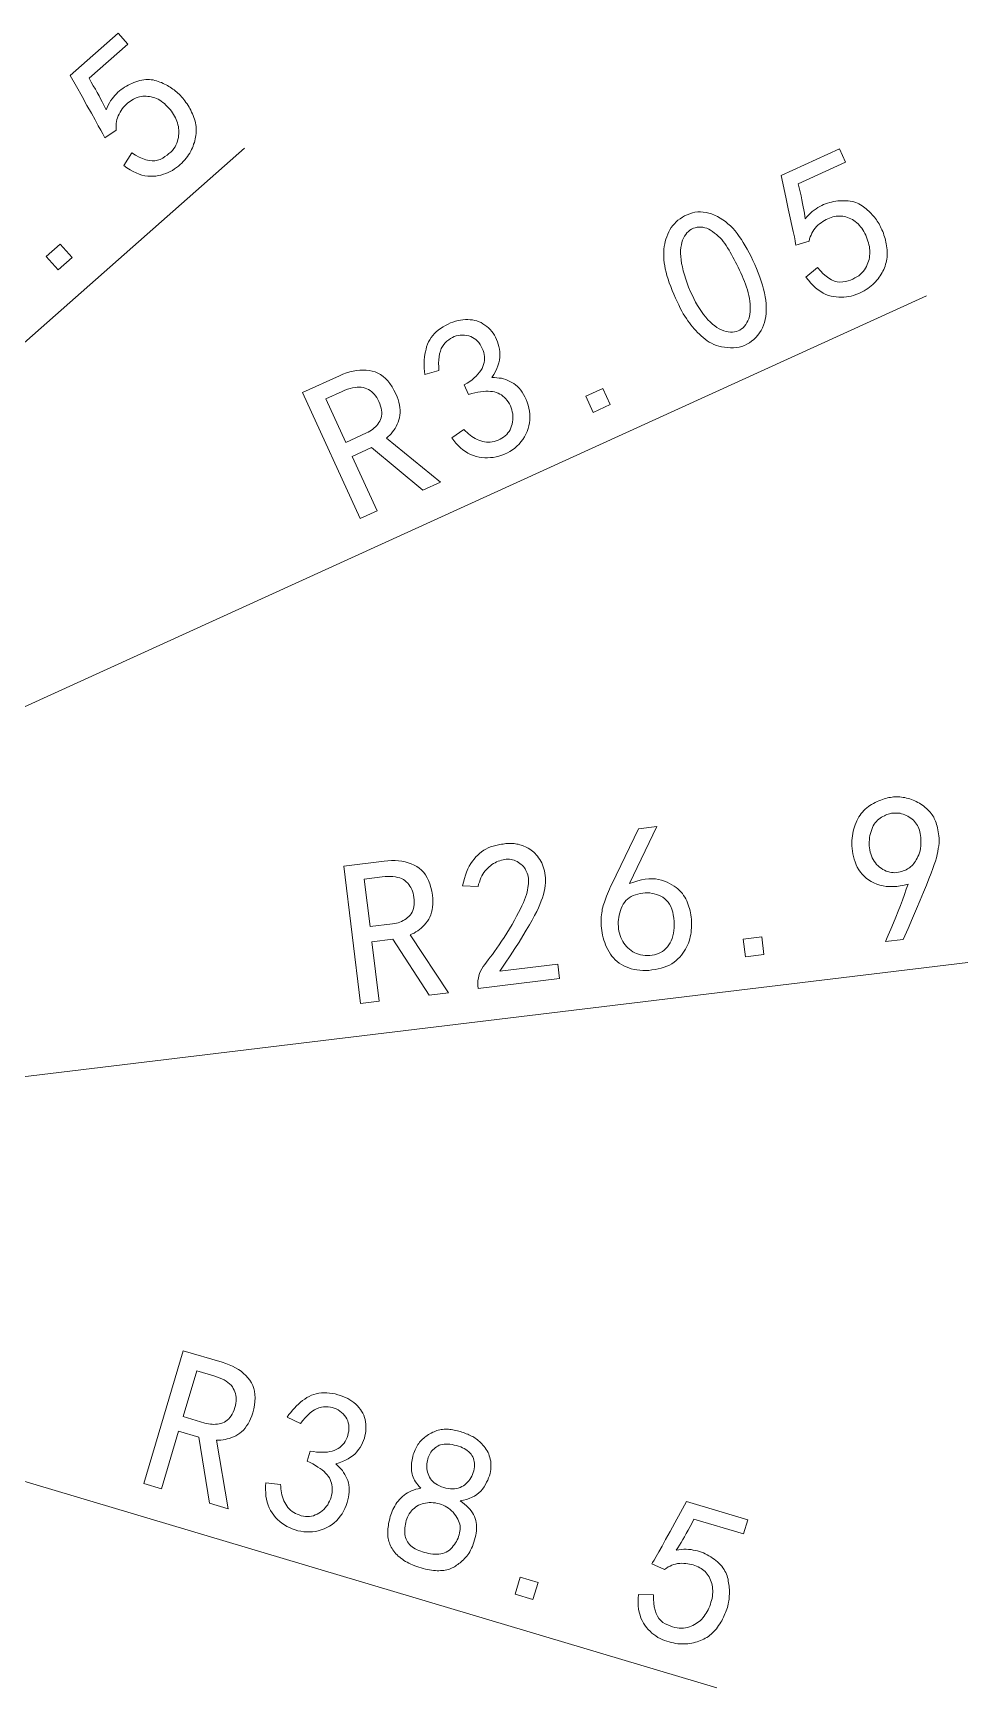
# Model space of a CAD drawing. Extents: x 71 to 1149, y 128 to 824.
# Drawn here: x 778.9 to 845.6, y 662.4 to 780.4 of the extents above; entities that cross this region are included whole.
import ezdxf

# ---------------------------------------------------------------- set-up
doc = ezdxf.new("R2010")
doc.units = 0

msp = doc.modelspace()

# ---------------------------------------------------------------- linework, layer by layer
at = {"color": 7, "lineweight": 13}
for p, q in [((709.49, 697.62), (794, 772.19)), ((737.2, 713.62), (842.66, 761.66)), ((709.49, 697.62), (845.61, 714.12)), ((709.49, 697.62), (827.71, 662.37))]:
    msp.add_line(p, q, dxfattribs=at)
for points in [[(785.98, 771.87), (786.24, 771.7), (786.5, 771.56), (786.74, 771.45), (786.97, 771.37), (787.2, 771.32), (787.41, 771.29), (787.61, 771.3), (787.81, 771.33), (787.99, 771.39), (788.17, 771.48), (788.33, 771.59), (788.48, 771.7), (788.62, 771.81), (788.75, 771.92), (788.86, 772.04), (788.96, 772.17), (789.05, 772.29), (789.12, 772.42), (789.18, 772.55), (789.23, 772.69), (789.26, 772.82), (789.29, 772.96), (789.31, 773.09), (789.33, 773.22), (789.33, 773.36), (789.33, 773.49), (789.31, 773.62), (789.29, 773.74), (789.26, 773.87), (789.23, 774), (789.18, 774.12), (789.13, 774.24), (789.08, 774.37), (789.01, 774.48), (788.94, 774.6), (788.87, 774.72), (788.79, 774.83), (788.7, 774.95), (788.6, 775.06), (788.5, 775.17), (788.4, 775.27), (788.29, 775.37), (788.18, 775.46), (788.07, 775.54), (787.96, 775.61), (787.84, 775.68), (787.72, 775.73), (787.6, 775.78), (787.48, 775.82), (787.36, 775.85), (787.23, 775.88), (787.11, 775.89), (786.99, 775.9), (786.87, 775.9), (786.75, 775.9), (786.63, 775.88), (786.52, 775.86), (786.41, 775.83), (786.29, 775.79), (786.18, 775.74), (786.08, 775.69), (785.97, 775.63), (785.87, 775.56), (785.76, 775.48), (785.67, 775.4), (785.57, 775.31), (785.48, 775.22), (785.38, 775.11), (785.29, 775), (785.21, 774.88), (785.13, 774.76), (785.06, 774.63), (785, 774.5), (784.95, 774.37), (784.91, 774.23), (784.88, 774.09), (784.86, 773.95), (784.85, 773.8), (784.85, 773.65), (784.86, 773.49), (784.04, 772.93), (783.99, 773.03), (783.9, 773.21), (783.76, 773.47), (783.58, 773.8), (783.35, 774.21), (783.09, 774.69), (782.77, 775.25), (782.42, 775.89), (782.02, 776.6), (781.58, 777.38), (785, 780.4), (785.69, 779.62), (782.92, 777.18), (783.07, 776.91), (783.22, 776.65), (783.37, 776.4), (783.5, 776.16), (783.63, 775.93), (783.74, 775.71), (783.85, 775.5), (783.95, 775.3), (784.04, 775.11), (784.13, 774.93), (784.2, 775.1), (784.29, 775.26), (784.37, 775.42), (784.46, 775.57), (784.56, 775.71), (784.66, 775.84), (784.76, 775.96), (784.87, 776.08), (784.98, 776.18), (785.09, 776.28), (785.21, 776.37), (785.33, 776.46), (785.45, 776.54), (785.58, 776.62), (785.71, 776.69), (785.84, 776.76), (785.98, 776.82), (786.12, 776.88), (786.26, 776.93), (786.4, 776.98), (786.55, 777.02), (786.69, 777.05), (786.83, 777.07), (786.97, 777.09), (787.1, 777.09), (787.23, 777.09), (787.36, 777.08), (787.49, 777.06), (787.61, 777.03), (787.74, 777), (787.86, 776.96), (787.97, 776.91), (788.09, 776.87), (788.2, 776.82), (788.31, 776.77), (788.41, 776.71), (788.52, 776.66), (788.62, 776.6), (788.71, 776.54), (788.81, 776.48), (788.9, 776.41), (789, 776.35), (789.09, 776.27), (789.18, 776.2), (789.26, 776.12), (789.35, 776.04), (789.43, 775.95), (789.52, 775.86), (789.6, 775.77), (789.68, 775.67), (789.76, 775.57), (789.83, 775.46), (789.91, 775.36), (789.98, 775.25), (790.05, 775.13), (790.11, 775.02), (790.17, 774.9), (790.23, 774.77), (790.29, 774.65), (790.35, 774.52), (790.4, 774.39), (790.44, 774.26), (790.48, 774.13), (790.51, 774), (790.53, 773.87), (790.55, 773.75), (790.56, 773.62), (790.56, 773.49), (790.56, 773.36), (790.55, 773.24), (790.54, 773.11), (790.52, 772.99), (790.49, 772.86), (790.46, 772.73), (790.43, 772.61), (790.38, 772.48), (790.34, 772.35), (790.29, 772.23), (790.23, 772.1), (790.17, 771.97), (790.1, 771.85), (790.02, 771.72), (789.94, 771.6), (789.85, 771.48), (789.75, 771.36), (789.64, 771.25), (789.53, 771.13), (789.41, 771.02), (789.29, 770.91), (789.15, 770.81), (789.01, 770.71), (788.86, 770.61), (788.71, 770.53), (788.56, 770.45), (788.39, 770.39), (788.22, 770.33), (788.05, 770.28), (787.87, 770.24), (787.69, 770.21), (787.5, 770.19), (787.3, 770.19), (787.1, 770.2), (786.9, 770.23), (786.69, 770.28), (786.49, 770.34), (786.27, 770.43), (786.06, 770.53), (785.84, 770.66), (785.62, 770.8), (785.39, 770.96)], [(834.89, 763.68), (835.09, 763.45), (835.29, 763.24), (835.49, 763.07), (835.69, 762.92), (835.89, 762.81), (836.09, 762.72), (836.28, 762.67), (836.48, 762.64), (836.68, 762.65), (836.87, 762.68), (837.06, 762.73), (837.23, 762.79), (837.4, 762.86), (837.55, 762.94), (837.69, 763.02), (837.82, 763.1), (837.94, 763.2), (838.05, 763.3), (838.15, 763.41), (838.23, 763.52), (838.31, 763.64), (838.37, 763.76), (838.43, 763.89), (838.48, 764.01), (838.53, 764.13), (838.56, 764.26), (838.59, 764.39), (838.6, 764.52), (838.61, 764.65), (838.61, 764.78), (838.61, 764.91), (838.59, 765.04), (838.58, 765.17), (838.55, 765.31), (838.52, 765.44), (838.48, 765.57), (838.43, 765.71), (838.38, 765.84), (838.32, 765.98), (838.26, 766.11), (838.19, 766.24), (838.12, 766.36), (838.04, 766.48), (837.96, 766.59), (837.87, 766.69), (837.78, 766.79), (837.68, 766.88), (837.58, 766.96), (837.47, 767.03), (837.37, 767.1), (837.25, 767.16), (837.14, 767.21), (837.03, 767.25), (836.91, 767.29), (836.8, 767.32), (836.68, 767.34), (836.56, 767.35), (836.45, 767.35), (836.33, 767.35), (836.21, 767.34), (836.09, 767.32), (835.97, 767.29), (835.85, 767.25), (835.73, 767.21), (835.61, 767.16), (835.5, 767.1), (835.38, 767.04), (835.26, 766.96), (835.14, 766.88), (835.03, 766.8), (834.91, 766.7), (834.81, 766.6), (834.71, 766.49), (834.63, 766.38), (834.55, 766.26), (834.48, 766.13), (834.42, 766), (834.36, 765.86), (834.32, 765.72), (834.28, 765.57), (833.34, 765.27), (833.32, 765.38), (833.29, 765.58), (833.23, 765.87), (833.15, 766.24), (833.06, 766.69), (832.94, 767.23), (832.8, 767.86), (832.65, 768.57), (832.47, 769.36), (832.28, 770.25), (836.44, 772.14), (836.87, 771.19), (833.5, 769.66), (833.57, 769.36), (833.64, 769.07), (833.71, 768.79), (833.77, 768.52), (833.82, 768.26), (833.87, 768.02), (833.91, 767.79), (833.95, 767.56), (833.98, 767.35), (834, 767.16), (834.13, 767.3), (834.26, 767.43), (834.38, 767.55), (834.51, 767.67), (834.64, 767.77), (834.78, 767.87), (834.91, 767.96), (835.05, 768.04), (835.18, 768.11), (835.32, 768.17), (835.46, 768.22), (835.6, 768.27), (835.75, 768.31), (835.89, 768.35), (836.03, 768.38), (836.18, 768.41), (836.33, 768.43), (836.48, 768.44), (836.63, 768.45), (836.78, 768.45), (836.93, 768.45), (837.08, 768.44), (837.22, 768.42), (837.35, 768.39), (837.48, 768.36), (837.61, 768.32), (837.73, 768.27), (837.84, 768.22), (837.95, 768.15), (838.06, 768.08), (838.16, 768.01), (838.26, 767.93), (838.36, 767.86), (838.45, 767.78), (838.54, 767.7), (838.62, 767.62), (838.71, 767.53), (838.79, 767.45), (838.86, 767.36), (838.94, 767.28), (839.01, 767.19), (839.08, 767.09), (839.14, 767), (839.2, 766.9), (839.27, 766.8), (839.32, 766.69), (839.38, 766.59), (839.43, 766.47), (839.48, 766.36), (839.53, 766.24), (839.58, 766.13), (839.62, 766), (839.66, 765.88), (839.7, 765.75), (839.73, 765.63), (839.76, 765.5), (839.78, 765.36), (839.8, 765.23), (839.82, 765.09), (839.84, 764.95), (839.85, 764.81), (839.85, 764.68), (839.85, 764.54), (839.84, 764.41), (839.82, 764.28), (839.8, 764.15), (839.78, 764.03), (839.74, 763.91), (839.7, 763.78), (839.66, 763.67), (839.61, 763.55), (839.55, 763.43), (839.49, 763.32), (839.43, 763.21), (839.35, 763.1), (839.28, 762.99), (839.2, 762.88), (839.11, 762.78), (839.02, 762.67), (838.92, 762.57), (838.82, 762.47), (838.71, 762.37), (838.59, 762.28), (838.47, 762.19), (838.35, 762.11), (838.21, 762.03), (838.07, 761.95), (837.92, 761.88), (837.77, 761.81), (837.61, 761.75), (837.45, 761.69), (837.28, 761.65), (837.11, 761.61), (836.94, 761.58), (836.76, 761.57), (836.59, 761.56), (836.41, 761.57), (836.22, 761.58), (836.04, 761.61), (835.85, 761.64), (835.66, 761.69), (835.47, 761.76), (835.29, 761.85), (835.11, 761.96), (834.93, 762.08), (834.75, 762.23), (834.57, 762.39), (834.4, 762.57), (834.23, 762.77), (834.06, 762.99)], [(824.52, 762.04), (824.41, 762.32), (824.31, 762.59), (824.22, 762.85), (824.14, 763.11), (824.08, 763.35), (824.02, 763.58), (823.98, 763.81), (823.94, 764.02), (823.92, 764.23), (823.91, 764.43), (823.91, 764.62), (823.91, 764.81), (823.93, 765), (823.95, 765.18), (823.98, 765.36), (824.02, 765.54), (824.07, 765.71), (824.13, 765.88), (824.2, 766.05), (824.27, 766.22), (824.35, 766.37), (824.45, 766.53), (824.55, 766.67), (824.67, 766.8), (824.79, 766.93), (824.93, 767.05), (825.08, 767.16), (825.24, 767.27), (825.4, 767.36), (825.58, 767.45), (825.77, 767.52), (825.96, 767.58), (826.14, 767.62), (826.34, 767.65), (826.53, 767.65), (826.73, 767.64), (826.93, 767.61), (827.13, 767.56), (827.33, 767.5), (827.53, 767.42), (827.74, 767.32), (827.93, 767.21), (828.13, 767.09), (828.31, 766.96), (828.49, 766.81), (828.67, 766.66), (828.83, 766.49), (829, 766.3), (829.15, 766.11), (829.3, 765.9), (829.45, 765.69), (829.59, 765.46), (829.73, 765.22), (829.87, 764.98), (830.01, 764.72), (830.14, 764.46), (830.27, 764.19), (830.4, 763.9), (830.52, 763.61), (830.64, 763.31), (830.76, 763), (830.86, 762.71), (830.95, 762.42), (831.03, 762.14), (831.09, 761.87), (831.15, 761.6), (831.19, 761.35), (831.21, 761.1), (831.23, 760.86), (831.23, 760.62), (831.22, 760.4), (831.2, 760.18), (831.16, 759.97), (831.11, 759.76), (831.04, 759.57), (830.96, 759.38), (830.86, 759.19), (830.75, 759.02), (830.63, 758.85), (830.49, 758.7), (830.34, 758.55), (830.18, 758.42), (830.02, 758.3), (829.85, 758.21), (829.67, 758.12), (829.48, 758.06), (829.29, 758.01), (829.09, 757.98), (828.88, 757.96), (828.67, 757.96), (828.45, 757.97), (828.24, 758), (828.04, 758.03), (827.85, 758.08), (827.67, 758.13), (827.49, 758.2), (827.32, 758.28), (827.16, 758.36), (827.01, 758.46), (826.86, 758.57), (826.73, 758.68), (826.59, 758.8), (826.46, 758.93), (826.33, 759.05), (826.2, 759.18), (826.08, 759.31), (825.96, 759.45), (825.85, 759.59), (825.74, 759.73), (825.63, 759.88), (825.53, 760.04), (825.42, 760.21), (825.31, 760.39), (825.2, 760.58), (825.09, 760.79), (824.98, 761.02), (824.86, 761.25), (824.75, 761.5), (824.64, 761.77)], [(825.48, 762.86), (825.58, 762.56), (825.69, 762.27), (825.81, 762), (825.93, 761.73), (826.05, 761.47), (826.18, 761.22), (826.32, 760.98), (826.46, 760.76), (826.61, 760.54), (826.76, 760.33), (826.92, 760.14), (827.07, 759.96), (827.23, 759.8), (827.39, 759.65), (827.55, 759.52), (827.71, 759.41), (827.87, 759.31), (828.03, 759.23), (828.2, 759.17), (828.36, 759.12), (828.52, 759.09), (828.67, 759.07), (828.82, 759.07), (828.96, 759.09), (829.1, 759.12), (829.23, 759.16), (829.35, 759.22), (829.47, 759.3), (829.58, 759.39), (829.68, 759.5), (829.77, 759.62), (829.85, 759.75), (829.92, 759.89), (829.98, 760.03), (830.03, 760.18), (830.06, 760.35), (830.08, 760.52), (830.09, 760.69), (830.09, 760.88), (830.07, 761.08), (830.05, 761.28), (830.02, 761.48), (829.98, 761.68), (829.93, 761.88), (829.88, 762.08), (829.82, 762.29), (829.75, 762.49), (829.67, 762.69), (829.59, 762.9), (829.5, 763.1), (829.41, 763.31), (829.31, 763.5), (829.22, 763.7), (829.13, 763.89), (829.03, 764.07), (828.94, 764.26), (828.85, 764.43), (828.75, 764.6), (828.66, 764.77), (828.57, 764.93), (828.47, 765.09), (828.37, 765.25), (828.27, 765.39), (828.16, 765.53), (828.05, 765.67), (827.93, 765.79), (827.8, 765.92), (827.67, 766.03), (827.54, 766.14), (827.4, 766.24), (827.26, 766.34), (827.12, 766.42), (826.98, 766.48), (826.84, 766.52), (826.7, 766.55), (826.57, 766.57), (826.43, 766.57), (826.29, 766.55), (826.16, 766.52), (826.03, 766.48), (825.9, 766.41), (825.78, 766.34), (825.67, 766.25), (825.57, 766.15), (825.48, 766.04), (825.4, 765.92), (825.32, 765.78), (825.26, 765.63), (825.21, 765.47), (825.17, 765.29), (825.14, 765.1), (825.12, 764.9), (825.12, 764.69), (825.13, 764.46), (825.15, 764.23), (825.19, 763.98), (825.24, 763.72), (825.31, 763.44), (825.39, 763.16)], [(781.71, 764.39), (780.71, 763.51), (779.87, 764.47), (780.86, 765.35)], [(808.79, 751.54), (809.66, 752.13), (809.77, 752.02), (809.88, 751.91), (809.99, 751.81), (810.1, 751.72), (810.22, 751.63), (810.34, 751.55), (810.47, 751.48), (810.6, 751.42), (810.73, 751.36), (810.86, 751.31), (811, 751.27), (811.13, 751.24), (811.27, 751.22), (811.41, 751.22), (811.54, 751.22), (811.68, 751.24), (811.82, 751.27), (811.96, 751.31), (812.1, 751.36), (812.24, 751.43), (812.37, 751.5), (812.49, 751.58), (812.61, 751.67), (812.71, 751.77), (812.8, 751.88), (812.88, 751.99), (812.95, 752.11), (813.01, 752.24), (813.06, 752.38), (813.1, 752.52), (813.13, 752.67), (813.15, 752.82), (813.16, 752.96), (813.15, 753.11), (813.14, 753.25), (813.11, 753.39), (813.07, 753.54), (813.03, 753.68), (812.97, 753.82), (812.9, 753.95), (812.82, 754.09), (812.73, 754.21), (812.64, 754.32), (812.55, 754.42), (812.44, 754.51), (812.34, 754.59), (812.22, 754.66), (812.1, 754.72), (811.97, 754.77), (811.84, 754.81), (811.7, 754.83), (811.55, 754.85), (811.39, 754.86), (811.22, 754.86), (811.04, 754.85), (810.85, 754.82), (810.65, 754.79), (810.44, 754.75), (810.22, 754.69), (809.99, 754.63), (809.67, 755.31), (809.88, 755.43), (810.07, 755.56), (810.24, 755.68), (810.4, 755.81), (810.54, 755.94), (810.66, 756.08), (810.77, 756.21), (810.87, 756.34), (810.95, 756.48), (811.01, 756.62), (811.06, 756.76), (811.1, 756.9), (811.12, 757.05), (811.13, 757.19), (811.13, 757.33), (811.11, 757.48), (811.08, 757.62), (811.03, 757.77), (810.97, 757.91), (810.9, 758.06), (810.81, 758.2), (810.72, 758.33), (810.62, 758.44), (810.52, 758.54), (810.4, 758.63), (810.28, 758.7), (810.15, 758.76), (810.01, 758.8), (809.87, 758.84), (809.71, 758.85), (809.56, 758.86), (809.4, 758.85), (809.26, 758.83), (809.11, 758.8), (808.97, 758.75), (808.84, 758.69), (808.71, 758.62), (808.58, 758.53), (808.45, 758.43), (808.33, 758.32), (808.22, 758.2), (808.13, 758.05), (808.04, 757.9), (807.98, 757.72), (807.92, 757.53), (807.89, 757.32), (807.86, 757.1), (807.85, 756.86), (807.86, 756.61), (807.87, 756.33), (806.86, 756.06), (806.84, 756.28), (806.82, 756.49), (806.82, 756.7), (806.82, 756.9), (806.83, 757.1), (806.85, 757.29), (806.88, 757.49), (806.91, 757.67), (806.96, 757.86), (807, 758.03), (807.06, 758.21), (807.14, 758.37), (807.22, 758.53), (807.32, 758.68), (807.43, 758.83), (807.55, 758.97), (807.69, 759.1), (807.83, 759.22), (807.99, 759.34), (808.17, 759.45), (808.35, 759.55), (808.53, 759.65), (808.7, 759.73), (808.88, 759.79), (809.06, 759.85), (809.24, 759.9), (809.41, 759.93), (809.59, 759.96), (809.76, 759.97), (809.93, 759.97), (810.1, 759.96), (810.27, 759.94), (810.43, 759.91), (810.59, 759.87), (810.74, 759.81), (810.88, 759.75), (811.02, 759.67), (811.16, 759.58), (811.29, 759.48), (811.41, 759.37), (811.53, 759.26), (811.64, 759.13), (811.74, 759), (811.83, 758.85), (811.91, 758.71), (811.99, 758.55), (812.05, 758.39), (812.11, 758.22), (812.16, 758.04), (812.2, 757.86), (812.22, 757.67), (812.23, 757.48), (812.22, 757.28), (812.19, 757.08), (812.15, 756.88), (812.09, 756.68), (812.01, 756.47), (811.91, 756.26), (811.79, 756.05), (811.66, 755.83), (811.83, 755.83), (812, 755.82), (812.17, 755.8), (812.33, 755.78), (812.49, 755.74), (812.64, 755.69), (812.79, 755.63), (812.94, 755.56), (813.08, 755.49), (813.22, 755.4), (813.35, 755.31), (813.48, 755.2), (813.6, 755.07), (813.71, 754.94), (813.82, 754.79), (813.91, 754.63), (814.01, 754.46), (814.09, 754.27), (814.17, 754.08), (814.24, 753.87), (814.3, 753.65), (814.34, 753.44), (814.36, 753.22), (814.37, 753.01), (814.37, 752.8), (814.34, 752.6), (814.3, 752.39), (814.24, 752.19), (814.16, 751.99), (814.07, 751.79), (813.97, 751.6), (813.85, 751.42), (813.73, 751.25), (813.59, 751.09), (813.44, 750.94), (813.29, 750.8), (813.12, 750.68), (812.94, 750.56), (812.76, 750.46), (812.56, 750.37), (812.36, 750.29), (812.16, 750.23), (811.95, 750.18), (811.75, 750.14), (811.55, 750.12), (811.35, 750.11), (811.14, 750.11), (810.94, 750.13), (810.74, 750.16), (810.54, 750.21), (810.34, 750.27), (810.14, 750.35), (809.95, 750.44), (809.77, 750.55), (809.59, 750.68), (809.42, 750.82), (809.25, 750.98), (809.09, 751.15), (808.94, 751.34)], [(807.98, 748.38), (806.72, 747.81), (803.06, 750.84), (801.69, 750.21), (803.46, 746.32), (802.25, 745.77), (798.15, 754.76), (800.78, 755.96), (801.03, 756.07), (801.28, 756.16), (801.52, 756.23), (801.76, 756.29), (802, 756.33), (802.23, 756.36), (802.45, 756.37), (802.68, 756.36), (802.9, 756.33), (803.11, 756.29), (803.32, 756.23), (803.52, 756.15), (803.71, 756.04), (803.89, 755.92), (804.06, 755.77), (804.23, 755.59), (804.38, 755.4), (804.53, 755.18), (804.67, 754.94), (804.8, 754.68), (804.89, 754.47), (804.96, 754.27), (805.02, 754.07), (805.06, 753.87), (805.09, 753.69), (805.11, 753.5), (805.11, 753.32), (805.09, 753.15), (805.06, 752.97), (805.01, 752.81), (804.96, 752.65), (804.9, 752.5), (804.83, 752.35), (804.75, 752.21), (804.67, 752.08), (804.57, 751.95), (804.48, 751.83), (804.37, 751.72), (804.26, 751.62), (804.14, 751.52)], [(803.59, 754.13), (803.52, 754.27), (803.44, 754.4), (803.36, 754.52), (803.27, 754.63), (803.18, 754.73), (803.08, 754.82), (802.97, 754.9), (802.86, 754.97), (802.74, 755.03), (802.61, 755.08), (802.48, 755.12), (802.34, 755.14), (802.2, 755.15), (802.05, 755.15), (801.89, 755.13), (801.72, 755.1), (801.54, 755.06), (801.36, 755), (801.17, 754.93), (800.98, 754.84), (799.82, 754.32), (801.23, 751.21), (802.7, 751.88), (802.83, 751.94), (802.94, 752.01), (803.06, 752.08), (803.16, 752.16), (803.26, 752.24), (803.35, 752.33), (803.44, 752.42), (803.51, 752.52), (803.59, 752.62), (803.65, 752.73), (803.71, 752.84), (803.75, 752.96), (803.78, 753.09), (803.8, 753.22), (803.8, 753.36), (803.78, 753.5), (803.76, 753.65), (803.71, 753.8), (803.66, 753.96)], [(820.1, 753.9), (818.89, 753.35), (818.36, 754.51), (819.57, 755.06)], [(839.74, 715.6), (839.93, 716.05), (840.12, 716.49), (840.3, 716.93), (840.48, 717.35), (840.64, 717.76), (840.8, 718.17), (840.94, 718.56), (841.08, 718.95), (841.21, 719.33), (841.34, 719.7), (841.06, 719.63), (840.79, 719.57), (840.53, 719.54), (840.27, 719.52), (840.03, 719.52), (839.79, 719.53), (839.56, 719.57), (839.33, 719.62), (839.12, 719.69), (838.91, 719.78), (838.71, 719.88), (838.53, 720), (838.36, 720.12), (838.2, 720.26), (838.06, 720.4), (837.94, 720.55), (837.82, 720.72), (837.72, 720.9), (837.64, 721.08), (837.56, 721.28), (837.5, 721.48), (837.45, 721.68), (837.41, 721.87), (837.38, 722.06), (837.35, 722.25), (837.34, 722.43), (837.33, 722.62), (837.33, 722.8), (837.35, 722.97), (837.37, 723.15), (837.4, 723.32), (837.43, 723.48), (837.47, 723.64), (837.52, 723.79), (837.57, 723.94), (837.63, 724.09), (837.69, 724.22), (837.76, 724.36), (837.84, 724.49), (837.92, 724.61), (838, 724.73), (838.1, 724.84), (838.19, 724.95), (838.29, 725.05), (838.4, 725.14), (838.51, 725.23), (838.62, 725.31), (838.74, 725.39), (838.87, 725.46), (839, 725.53), (839.13, 725.59), (839.26, 725.64), (839.39, 725.69), (839.51, 725.74), (839.63, 725.78), (839.75, 725.81), (839.87, 725.85), (839.98, 725.87), (840.1, 725.89), (840.21, 725.91), (840.31, 725.92), (840.43, 725.92), (840.54, 725.93), (840.65, 725.92), (840.76, 725.92), (840.88, 725.9), (841, 725.89), (841.11, 725.87), (841.23, 725.84), (841.35, 725.81), (841.47, 725.78), (841.59, 725.74), (841.71, 725.7), (841.82, 725.65), (841.93, 725.59), (842.04, 725.53), (842.15, 725.47), (842.26, 725.4), (842.36, 725.33), (842.47, 725.25), (842.57, 725.17), (842.66, 725.09), (842.75, 725), (842.83, 724.92), (842.91, 724.83), (842.98, 724.74), (843.05, 724.65), (843.11, 724.56), (843.17, 724.47), (843.21, 724.38), (843.26, 724.28), (843.3, 724.18), (843.34, 724.07), (843.38, 723.96), (843.41, 723.84), (843.44, 723.71), (843.47, 723.57), (843.5, 723.44), (843.52, 723.29), (843.54, 723.14), (843.55, 722.98), (843.56, 722.81), (843.55, 722.63), (843.53, 722.44), (843.5, 722.24), (843.46, 722.03), (843.42, 721.81), (843.36, 721.58), (843.29, 721.34), (843.21, 721.09), (843.11, 720.81), (842.98, 720.47), (842.83, 720.07), (842.65, 719.62), (842.44, 719.12), (842.21, 718.56), (841.94, 717.94), (841.66, 717.27), (841.34, 716.54), (841, 715.76)], [(838.64, 721.99), (838.68, 721.85), (838.73, 721.71), (838.79, 721.58), (838.85, 721.45), (838.93, 721.33), (839.01, 721.22), (839.1, 721.11), (839.2, 721.01), (839.31, 720.92), (839.42, 720.83), (839.54, 720.75), (839.67, 720.69), (839.79, 720.63), (839.91, 720.59), (840.03, 720.55), (840.16, 720.53), (840.28, 720.52), (840.4, 720.51), (840.53, 720.52), (840.65, 720.55), (840.77, 720.57), (840.89, 720.61), (841, 720.64), (841.1, 720.68), (841.2, 720.73), (841.3, 720.78), (841.39, 720.83), (841.47, 720.89), (841.54, 720.95), (841.61, 721.01), (841.68, 721.08), (841.75, 721.16), (841.81, 721.25), (841.87, 721.34), (841.93, 721.44), (841.99, 721.55), (842.05, 721.67), (842.11, 721.8), (842.16, 721.93), (842.21, 722.07), (842.23, 722.25), (842.25, 722.42), (842.26, 722.58), (842.26, 722.74), (842.26, 722.89), (842.25, 723.03), (842.23, 723.17), (842.21, 723.3), (842.18, 723.43), (842.15, 723.55), (842.11, 723.67), (842.06, 723.78), (842.01, 723.88), (841.94, 723.98), (841.88, 724.08), (841.8, 724.17), (841.72, 724.26), (841.63, 724.34), (841.53, 724.41), (841.43, 724.48), (841.32, 724.55), (841.21, 724.6), (841.1, 724.65), (840.99, 724.69), (840.88, 724.72), (840.77, 724.75), (840.66, 724.76), (840.54, 724.77), (840.43, 724.77), (840.32, 724.76), (840.24, 724.76), (840.17, 724.75), (840.09, 724.74), (840.01, 724.72), (839.92, 724.69), (839.83, 724.66), (839.74, 724.63), (839.65, 724.58), (839.55, 724.53), (839.45, 724.48), (839.35, 724.41), (839.25, 724.34), (839.16, 724.26), (839.08, 724.17), (839, 724.07), (838.93, 723.97), (838.86, 723.85), (838.8, 723.73), (838.75, 723.59), (838.7, 723.45), (838.66, 723.31), (838.62, 723.16), (838.6, 723.02), (838.58, 722.87), (838.57, 722.72), (838.57, 722.58), (838.57, 722.43), (838.59, 722.28), (838.61, 722.14)], [(819.45, 716.72), (819.45, 716.89), (819.45, 717.05), (819.45, 717.21), (819.46, 717.36), (819.47, 717.51), (819.49, 717.65), (819.51, 717.78), (819.53, 717.92), (819.56, 718.05), (819.6, 718.17), (819.64, 718.29), (819.68, 718.42), (819.73, 718.56), (819.79, 718.7), (819.84, 718.85), (819.91, 719.01), (819.97, 719.17), (820.04, 719.34), (820.12, 719.52), (820.2, 719.7), (822.11, 723.65), (823.43, 723.81), (821.48, 719.74), (821.77, 719.84), (822.06, 719.93), (822.33, 720), (822.59, 720.05), (822.85, 720.08), (823.09, 720.08), (823.32, 720.07), (823.54, 720.04), (823.76, 719.99), (823.96, 719.92), (824.15, 719.84), (824.33, 719.75), (824.49, 719.66), (824.65, 719.56), (824.79, 719.46), (824.92, 719.36), (825.04, 719.25), (825.15, 719.13), (825.25, 719.02), (825.33, 718.89), (825.41, 718.77), (825.48, 718.64), (825.55, 718.51), (825.61, 718.37), (825.66, 718.23), (825.71, 718.09), (825.75, 717.95), (825.79, 717.8), (825.83, 717.65), (825.85, 717.5), (825.87, 717.35), (825.89, 717.19), (825.9, 717.04), (825.9, 716.88), (825.9, 716.73), (825.9, 716.57), (825.88, 716.42), (825.86, 716.26), (825.84, 716.11), (825.81, 715.95), (825.77, 715.8), (825.72, 715.64), (825.67, 715.49), (825.61, 715.34), (825.53, 715.2), (825.46, 715.05), (825.37, 714.91), (825.27, 714.77), (825.17, 714.63), (825.05, 714.49), (824.93, 714.36), (824.79, 714.24), (824.65, 714.13), (824.49, 714.02), (824.32, 713.93), (824.14, 713.85), (823.95, 713.77), (823.74, 713.71), (823.52, 713.65), (823.3, 713.61), (823.07, 713.58), (822.84, 713.55), (822.62, 713.54), (822.41, 713.54), (822.2, 713.56), (821.99, 713.58), (821.8, 713.62), (821.6, 713.66), (821.42, 713.72), (821.24, 713.8), (821.06, 713.88), (820.9, 713.97), (820.74, 714.07), (820.6, 714.18), (820.46, 714.3), (820.33, 714.43), (820.22, 714.57), (820.11, 714.71), (820.01, 714.87), (819.92, 715.03), (819.84, 715.2), (819.77, 715.37), (819.7, 715.54), (819.64, 715.71), (819.59, 715.88), (819.55, 716.05), (819.51, 716.22), (819.49, 716.39), (819.47, 716.56)], [(810.65, 712.48), (810.65, 712.66), (810.66, 712.83), (810.69, 713), (810.73, 713.16), (810.78, 713.33), (810.85, 713.49), (810.93, 713.66), (811.03, 713.82), (811.14, 713.97), (811.27, 714.13), (811.4, 714.29), (811.54, 714.48), (811.69, 714.67), (811.85, 714.89), (812.01, 715.12), (812.17, 715.36), (812.35, 715.63), (812.52, 715.9), (812.71, 716.2), (812.9, 716.51), (813.09, 716.83), (813.26, 717.12), (813.42, 717.41), (813.56, 717.67), (813.69, 717.93), (813.8, 718.16), (813.9, 718.38), (813.99, 718.59), (814.06, 718.78), (814.12, 718.96), (814.16, 719.13), (814.2, 719.29), (814.23, 719.44), (814.25, 719.59), (814.26, 719.73), (814.27, 719.87), (814.27, 720.01), (814.26, 720.13), (814.24, 720.25), (814.21, 720.37), (814.17, 720.48), (814.13, 720.58), (814.08, 720.68), (814.03, 720.78), (813.97, 720.87), (813.9, 720.96), (813.82, 721.04), (813.74, 721.11), (813.65, 721.18), (813.55, 721.25), (813.45, 721.31), (813.34, 721.36), (813.24, 721.4), (813.13, 721.43), (813.02, 721.45), (812.91, 721.47), (812.8, 721.47), (812.68, 721.47), (812.57, 721.46), (812.45, 721.44), (812.33, 721.41), (812.21, 721.37), (812.1, 721.33), (811.99, 721.28), (811.88, 721.22), (811.77, 721.16), (811.66, 721.09), (811.56, 721.01), (811.46, 720.93), (811.36, 720.84), (811.26, 720.74), (811.17, 720.64), (811.09, 720.52), (811.01, 720.4), (810.94, 720.28), (810.87, 720.14), (810.81, 720), (810.76, 719.85), (810.71, 719.7), (810.67, 719.53), (809.56, 719.57), (809.62, 719.84), (809.69, 720.09), (809.77, 720.34), (809.85, 720.56), (809.95, 720.78), (810.04, 720.98), (810.15, 721.16), (810.26, 721.33), (810.38, 721.49), (810.5, 721.64), (810.64, 721.77), (810.77, 721.89), (810.92, 722), (811.07, 722.11), (811.23, 722.2), (811.39, 722.28), (811.56, 722.35), (811.74, 722.41), (811.93, 722.46), (812.12, 722.5), (812.23, 722.53), (812.34, 722.55), (812.45, 722.56), (812.55, 722.58), (812.66, 722.59), (812.76, 722.6), (812.86, 722.6), (812.96, 722.6), (813.06, 722.6), (813.15, 722.6), (813.25, 722.59), (813.34, 722.58), (813.44, 722.56), (813.54, 722.54), (813.64, 722.51), (813.74, 722.48), (813.84, 722.45), (813.94, 722.41), (814.04, 722.36), (814.15, 722.31), (814.25, 722.26), (814.35, 722.2), (814.45, 722.13), (814.55, 722.05), (814.64, 721.97), (814.73, 721.88), (814.82, 721.79), (814.9, 721.69), (814.99, 721.58), (815.07, 721.46), (815.14, 721.34), (815.21, 721.21), (815.27, 721.08), (815.32, 720.94), (815.37, 720.79), (815.4, 720.64), (815.43, 720.48), (815.46, 720.32), (815.47, 720.15), (815.48, 719.97), (815.48, 719.79), (815.46, 719.59), (815.43, 719.39), (815.39, 719.18), (815.33, 718.96), (815.26, 718.73), (815.18, 718.5), (815.08, 718.25), (814.97, 718), (814.85, 717.74), (814.7, 717.46), (814.53, 717.14), (814.34, 716.8), (814.11, 716.42), (813.86, 716.01), (813.59, 715.57), (813.29, 715.1), (812.96, 714.59), (812.6, 714.06), (812.22, 713.49), (816.35, 713.99), (816.48, 712.96), (810.68, 712.25)], [(808.55, 711.94), (807.17, 711.77), (804.59, 715.77), (803.1, 715.59), (803.61, 711.34), (802.29, 711.18), (801.1, 720.99), (803.97, 721.34), (804.24, 721.37), (804.5, 721.38), (804.76, 721.38), (805, 721.36), (805.24, 721.33), (805.47, 721.28), (805.69, 721.22), (805.9, 721.14), (806.1, 721.06), (806.29, 720.95), (806.47, 720.83), (806.64, 720.69), (806.79, 720.53), (806.92, 720.36), (807.04, 720.16), (807.14, 719.95), (807.23, 719.71), (807.31, 719.46), (807.37, 719.19), (807.41, 718.9), (807.43, 718.68), (807.44, 718.46), (807.44, 718.26), (807.42, 718.06), (807.39, 717.87), (807.35, 717.69), (807.29, 717.52), (807.23, 717.35), (807.15, 717.2), (807.05, 717.06), (806.95, 716.92), (806.84, 716.79), (806.73, 716.67), (806.62, 716.56), (806.5, 716.46), (806.37, 716.37), (806.24, 716.29), (806.11, 716.21), (805.97, 716.15), (805.83, 716.09)], [(806.09, 718.74), (806.07, 718.9), (806.03, 719.05), (805.99, 719.19), (805.94, 719.32), (805.88, 719.45), (805.81, 719.56), (805.74, 719.67), (805.65, 719.77), (805.55, 719.86), (805.45, 719.95), (805.34, 720.02), (805.21, 720.09), (805.08, 720.14), (804.93, 720.18), (804.77, 720.21), (804.6, 720.24), (804.42, 720.25), (804.23, 720.25), (804.03, 720.24), (803.82, 720.21), (802.55, 720.06), (802.96, 716.68), (804.57, 716.87), (804.71, 716.89), (804.84, 716.92), (804.96, 716.95), (805.09, 716.99), (805.21, 717.04), (805.32, 717.1), (805.43, 717.16), (805.53, 717.23), (805.63, 717.31), (805.73, 717.39), (805.82, 717.48), (805.9, 717.58), (805.96, 717.69), (806.01, 717.82), (806.06, 717.95), (806.09, 718.09), (806.11, 718.24), (806.11, 718.4), (806.11, 718.57)], [(821.46, 715.05), (821.58, 714.96), (821.71, 714.87), (821.84, 714.8), (821.97, 714.75), (822.12, 714.7), (822.26, 714.66), (822.42, 714.63), (822.58, 714.61), (822.74, 714.61), (822.91, 714.61), (823.08, 714.63), (823.25, 714.66), (823.4, 714.7), (823.55, 714.75), (823.69, 714.82), (823.82, 714.9), (823.95, 715), (824.06, 715.1), (824.17, 715.23), (824.28, 715.36), (824.37, 715.5), (824.45, 715.66), (824.52, 715.82), (824.57, 716), (824.61, 716.19), (824.64, 716.38), (824.66, 716.59), (824.66, 716.8), (824.65, 717.03), (824.63, 717.26), (824.59, 717.5), (824.55, 717.71), (824.49, 717.91), (824.41, 718.1), (824.33, 718.26), (824.23, 718.41), (824.12, 718.54), (823.99, 718.66), (823.86, 718.76), (823.71, 718.84), (823.55, 718.91), (823.4, 718.97), (823.24, 719.01), (823.08, 719.04), (822.91, 719.07), (822.75, 719.07), (822.58, 719.07), (822.41, 719.06), (822.24, 719.03), (822.06, 718.99), (821.89, 718.94), (821.73, 718.88), (821.59, 718.81), (821.45, 718.72), (821.33, 718.63), (821.21, 718.52), (821.11, 718.4), (821.02, 718.27), (820.94, 718.13), (820.87, 717.97), (820.82, 717.81), (820.77, 717.65), (820.73, 717.49), (820.7, 717.33), (820.68, 717.17), (820.67, 717.01), (820.67, 716.85), (820.68, 716.68), (820.69, 716.52), (820.72, 716.35), (820.76, 716.19), (820.8, 716.04), (820.85, 715.89), (820.92, 715.75), (820.99, 715.61), (821.06, 715.49), (821.15, 715.37), (821.25, 715.25), (821.35, 715.15)], [(831.06, 714.67), (829.74, 714.51), (829.59, 715.77), (830.9, 715.93)], [(792.85, 675.15), (791.52, 675.55), (790.75, 680.24), (789.31, 680.67), (788.09, 676.57), (786.82, 676.95), (789.64, 686.42), (792.41, 685.6), (792.67, 685.51), (792.91, 685.42), (793.15, 685.32), (793.36, 685.2), (793.57, 685.08), (793.76, 684.95), (793.93, 684.8), (794.1, 684.65), (794.25, 684.49), (794.38, 684.32), (794.5, 684.13), (794.59, 683.94), (794.67, 683.73), (794.72, 683.52), (794.75, 683.29), (794.76, 683.05), (794.75, 682.8), (794.72, 682.54), (794.67, 682.27), (794.59, 681.99), (794.52, 681.78), (794.44, 681.57), (794.36, 681.39), (794.26, 681.21), (794.16, 681.05), (794.05, 680.9), (793.93, 680.76), (793.8, 680.64), (793.67, 680.53), (793.53, 680.44), (793.38, 680.35), (793.23, 680.28), (793.08, 680.22), (792.93, 680.16), (792.78, 680.12), (792.63, 680.08), (792.48, 680.06), (792.33, 680.04), (792.17, 680.04), (792.02, 680.04)], [(793.32, 682.37), (793.36, 682.52), (793.39, 682.67), (793.41, 682.82), (793.41, 682.96), (793.41, 683.1), (793.39, 683.23), (793.36, 683.36), (793.32, 683.49), (793.27, 683.61), (793.21, 683.73), (793.14, 683.84), (793.05, 683.95), (792.94, 684.06), (792.83, 684.15), (792.69, 684.25), (792.55, 684.33), (792.39, 684.41), (792.21, 684.49), (792.02, 684.56), (791.82, 684.63), (790.6, 684.99), (789.63, 681.72), (791.18, 681.26), (791.31, 681.22), (791.44, 681.2), (791.57, 681.18), (791.7, 681.17), (791.83, 681.16), (791.95, 681.17), (792.08, 681.18), (792.2, 681.2), (792.33, 681.23), (792.45, 681.27), (792.57, 681.32), (792.68, 681.38), (792.78, 681.46), (792.88, 681.55), (792.97, 681.65), (793.05, 681.77), (793.13, 681.9), (793.2, 682.04), (793.26, 682.2)], [(795.54, 677), (796.58, 676.87), (796.59, 676.72), (796.6, 676.57), (796.62, 676.42), (796.64, 676.27), (796.68, 676.13), (796.72, 675.99), (796.76, 675.85), (796.82, 675.72), (796.88, 675.59), (796.95, 675.47), (797.02, 675.35), (797.11, 675.24), (797.2, 675.13), (797.3, 675.04), (797.4, 674.95), (797.52, 674.88), (797.64, 674.81), (797.77, 674.75), (797.91, 674.7), (798.06, 674.65), (798.21, 674.62), (798.36, 674.6), (798.5, 674.59), (798.64, 674.6), (798.78, 674.62), (798.92, 674.65), (799.05, 674.7), (799.18, 674.75), (799.31, 674.82), (799.43, 674.91), (799.55, 675), (799.66, 675.1), (799.76, 675.2), (799.86, 675.32), (799.94, 675.43), (800.01, 675.56), (800.08, 675.69), (800.13, 675.83), (800.18, 675.97), (800.22, 676.12), (800.25, 676.27), (800.26, 676.42), (800.27, 676.56), (800.26, 676.7), (800.24, 676.84), (800.21, 676.97), (800.17, 677.1), (800.12, 677.22), (800.06, 677.34), (799.98, 677.46), (799.9, 677.57), (799.79, 677.68), (799.68, 677.8), (799.55, 677.91), (799.4, 678.01), (799.24, 678.12), (799.07, 678.23), (798.88, 678.34), (798.68, 678.44), (798.47, 678.54), (798.68, 679.26), (798.92, 679.22), (799.14, 679.19), (799.35, 679.17), (799.56, 679.17), (799.75, 679.17), (799.93, 679.19), (800.1, 679.22), (800.26, 679.25), (800.41, 679.31), (800.55, 679.37), (800.68, 679.44), (800.8, 679.52), (800.91, 679.62), (801.02, 679.72), (801.11, 679.83), (801.19, 679.95), (801.26, 680.08), (801.32, 680.22), (801.37, 680.37), (801.41, 680.53), (801.44, 680.69), (801.46, 680.85), (801.46, 681), (801.44, 681.14), (801.41, 681.28), (801.37, 681.42), (801.31, 681.55), (801.23, 681.67), (801.14, 681.79), (801.04, 681.91), (800.93, 682.01), (800.81, 682.11), (800.68, 682.19), (800.55, 682.26), (800.41, 682.31), (800.27, 682.36), (800.13, 682.39), (799.97, 682.41), (799.82, 682.42), (799.65, 682.41), (799.49, 682.39), (799.32, 682.35), (799.15, 682.28), (798.99, 682.19), (798.82, 682.09), (798.66, 681.96), (798.49, 681.8), (798.33, 681.63), (798.16, 681.43), (798, 681.22), (797.05, 681.68), (797.18, 681.86), (797.31, 682.02), (797.44, 682.18), (797.58, 682.33), (797.72, 682.48), (797.86, 682.61), (798.01, 682.74), (798.15, 682.86), (798.31, 682.97), (798.46, 683.07), (798.62, 683.16), (798.78, 683.24), (798.95, 683.3), (799.12, 683.35), (799.3, 683.39), (799.49, 683.41), (799.67, 683.42), (799.87, 683.42), (800.07, 683.4), (800.27, 683.37), (800.47, 683.33), (800.67, 683.28), (800.85, 683.23), (801.03, 683.16), (801.2, 683.09), (801.37, 683.01), (801.52, 682.92), (801.67, 682.82), (801.81, 682.72), (801.94, 682.6), (802.06, 682.48), (802.17, 682.36), (802.27, 682.23), (802.36, 682.1), (802.44, 681.96), (802.51, 681.81), (802.56, 681.66), (802.61, 681.51), (802.64, 681.35), (802.66, 681.18), (802.67, 681.01), (802.67, 680.85), (802.66, 680.68), (802.64, 680.51), (802.6, 680.35), (802.56, 680.18), (802.5, 680.02), (802.43, 679.85), (802.35, 679.69), (802.26, 679.52), (802.15, 679.36), (802.03, 679.21), (801.9, 679.07), (801.75, 678.94), (801.58, 678.82), (801.4, 678.71), (801.2, 678.6), (800.99, 678.51), (800.76, 678.43), (800.52, 678.35), (800.65, 678.24), (800.77, 678.12), (800.89, 677.99), (800.99, 677.87), (801.08, 677.73), (801.17, 677.59), (801.24, 677.45), (801.31, 677.31), (801.37, 677.16), (801.42, 677), (801.45, 676.84), (801.48, 676.67), (801.48, 676.5), (801.48, 676.33), (801.46, 676.15), (801.43, 675.96), (801.39, 675.77), (801.33, 675.58), (801.26, 675.38), (801.17, 675.17), (801.07, 674.97), (800.97, 674.78), (800.84, 674.61), (800.71, 674.44), (800.57, 674.29), (800.41, 674.15), (800.25, 674.02), (800.07, 673.91), (799.88, 673.81), (799.68, 673.72), (799.48, 673.64), (799.27, 673.58), (799.06, 673.53), (798.86, 673.5), (798.65, 673.49), (798.44, 673.49), (798.23, 673.5), (798.03, 673.54), (797.82, 673.58), (797.61, 673.64), (797.4, 673.72), (797.21, 673.8), (797.02, 673.89), (796.85, 674), (796.68, 674.11), (796.52, 674.24), (796.37, 674.38), (796.23, 674.53), (796.1, 674.68), (795.98, 674.85), (795.87, 675.03), (795.77, 675.22), (795.69, 675.41), (795.63, 675.61), (795.58, 675.82), (795.54, 676.04), (795.52, 676.27), (795.51, 676.51), (795.51, 676.75)], [(804.44, 674.71), (804.49, 674.84), (804.53, 674.97), (804.59, 675.1), (804.65, 675.22), (804.72, 675.34), (804.8, 675.46), (804.88, 675.58), (804.97, 675.69), (805.06, 675.8), (805.16, 675.91), (805.27, 676.02), (805.39, 676.11), (805.51, 676.2), (805.64, 676.28), (805.78, 676.36), (805.92, 676.42), (806.07, 676.48), (806.23, 676.53), (806.4, 676.57), (806.58, 676.61), (806.47, 676.72), (806.38, 676.84), (806.29, 676.95), (806.21, 677.07), (806.14, 677.18), (806.09, 677.29), (806.04, 677.4), (806, 677.51), (805.97, 677.62), (805.95, 677.73), (805.93, 677.84), (805.92, 677.95), (805.92, 678.06), (805.92, 678.17), (805.92, 678.29), (805.93, 678.4), (805.95, 678.52), (805.97, 678.64), (805.99, 678.76), (806.02, 678.88), (806.05, 679.01), (806.09, 679.12), (806.13, 679.23), (806.17, 679.34), (806.22, 679.44), (806.27, 679.54), (806.32, 679.64), (806.38, 679.72), (806.44, 679.81), (806.5, 679.89), (806.57, 679.96), (806.64, 680.04), (806.71, 680.11), (806.79, 680.18), (806.87, 680.24), (806.95, 680.31), (807.04, 680.37), (807.13, 680.43), (807.23, 680.49), (807.33, 680.54), (807.43, 680.6), (807.53, 680.64), (807.63, 680.68), (807.73, 680.72), (807.83, 680.75), (807.94, 680.77), (808.04, 680.79), (808.14, 680.8), (808.24, 680.81), (808.34, 680.81), (808.45, 680.81), (808.55, 680.81), (808.66, 680.8), (808.76, 680.79), (808.87, 680.77), (808.97, 680.75), (809.08, 680.73), (809.19, 680.71), (809.3, 680.68), (809.41, 680.65), (809.52, 680.61), (809.63, 680.58), (809.73, 680.54), (809.83, 680.5), (809.93, 680.46), (810.02, 680.42), (810.11, 680.38), (810.2, 680.33), (810.29, 680.29), (810.37, 680.24), (810.46, 680.19), (810.54, 680.13), (810.62, 680.07), (810.7, 680), (810.78, 679.93), (810.86, 679.85), (810.94, 679.77), (811.02, 679.68), (811.1, 679.59), (811.18, 679.49), (811.25, 679.38), (811.32, 679.28), (811.38, 679.16), (811.43, 679.05), (811.47, 678.92), (811.51, 678.8), (811.54, 678.67), (811.57, 678.53), (811.58, 678.39), (811.59, 678.25), (811.59, 678.1), (811.58, 677.95), (811.56, 677.8), (811.52, 677.65), (811.48, 677.5), (811.42, 677.34), (811.36, 677.19), (811.28, 677.03), (811.2, 676.87), (811.1, 676.71), (810.99, 676.55), (810.87, 676.41), (810.73, 676.27), (810.58, 676.16), (810.41, 676.05), (810.24, 675.96), (810.04, 675.88), (809.84, 675.81), (809.62, 675.75), (809.38, 675.71), (809.55, 675.6), (809.7, 675.48), (809.84, 675.36), (809.97, 675.24), (810.08, 675.12), (810.18, 674.99), (810.27, 674.86), (810.35, 674.73), (810.41, 674.59), (810.46, 674.45), (810.5, 674.31), (810.53, 674.17), (810.55, 674.02), (810.56, 673.87), (810.56, 673.72), (810.55, 673.57), (810.53, 673.41), (810.51, 673.25), (810.47, 673.09), (810.42, 672.93), (810.37, 672.76), (810.32, 672.61), (810.26, 672.46), (810.2, 672.33), (810.14, 672.2), (810.07, 672.08), (810, 671.96), (809.93, 671.86), (809.86, 671.76), (809.78, 671.67), (809.7, 671.59), (809.62, 671.51), (809.54, 671.43), (809.46, 671.36), (809.38, 671.29), (809.3, 671.23), (809.22, 671.17), (809.14, 671.11), (809.06, 671.06), (808.98, 671), (808.89, 670.96), (808.81, 670.92), (808.72, 670.88), (808.63, 670.84), (808.53, 670.81), (808.43, 670.79), (808.32, 670.77), (808.22, 670.75), (808.1, 670.74), (807.99, 670.73), (807.87, 670.72), (807.75, 670.72), (807.62, 670.73), (807.49, 670.74), (807.35, 670.76), (807.21, 670.78), (807.06, 670.81), (806.91, 670.84), (806.76, 670.88), (806.6, 670.93), (806.44, 670.98), (806.29, 671.03), (806.15, 671.08), (806, 671.14), (805.87, 671.2), (805.74, 671.26), (805.61, 671.33), (805.5, 671.39), (805.38, 671.46), (805.28, 671.54), (805.17, 671.61), (805.08, 671.69), (804.98, 671.77), (804.9, 671.85), (804.81, 671.94), (804.74, 672.03), (804.67, 672.12), (804.6, 672.21), (804.54, 672.31), (804.48, 672.41), (804.43, 672.51), (804.38, 672.61), (804.34, 672.71), (804.31, 672.82), (804.28, 672.93), (804.26, 673.03), (804.24, 673.14), (804.23, 673.25), (804.22, 673.36), (804.23, 673.48), (804.23, 673.59), (804.24, 673.71), (804.25, 673.83), (804.27, 673.95), (804.29, 674.07), (804.31, 674.19), (804.34, 674.32), (804.37, 674.45), (804.4, 674.58)], [(807.08, 678.69), (807.05, 678.58), (807.03, 678.47), (807.01, 678.35), (807.01, 678.24), (807.01, 678.12), (807.02, 678), (807.04, 677.88), (807.07, 677.76), (807.11, 677.64), (807.15, 677.52), (807.2, 677.4), (807.27, 677.29), (807.35, 677.19), (807.44, 677.09), (807.54, 677), (807.65, 676.92), (807.78, 676.84), (807.91, 676.77), (808.06, 676.71), (808.22, 676.66), (808.38, 676.62), (808.54, 676.59), (808.7, 676.57), (808.84, 676.56), (808.98, 676.57), (809.12, 676.59), (809.25, 676.62), (809.38, 676.66), (809.5, 676.72), (809.62, 676.79), (809.72, 676.86), (809.83, 676.95), (809.92, 677.04), (810.01, 677.14), (810.08, 677.24), (810.15, 677.35), (810.22, 677.47), (810.27, 677.59), (810.32, 677.72), (810.36, 677.86), (810.39, 678), (810.41, 678.13), (810.42, 678.26), (810.41, 678.39), (810.4, 678.51), (810.37, 678.62), (810.34, 678.73), (810.29, 678.84), (810.23, 678.94), (810.17, 679.03), (810.09, 679.13), (810, 679.21), (809.9, 679.29), (809.8, 679.37), (809.68, 679.44), (809.56, 679.5), (809.43, 679.56), (809.28, 679.61), (809.13, 679.65), (808.97, 679.69), (808.81, 679.72), (808.66, 679.75), (808.52, 679.76), (808.38, 679.76), (808.25, 679.75), (808.12, 679.73), (808, 679.7), (807.9, 679.67), (807.79, 679.62), (807.7, 679.56), (807.61, 679.49), (807.53, 679.42), (807.45, 679.35), (807.38, 679.27), (807.31, 679.18), (807.26, 679.09), (807.2, 679), (807.15, 678.9), (807.11, 678.8)], [(805.59, 674.43), (805.55, 674.3), (805.52, 674.17), (805.49, 674.04), (805.47, 673.91), (805.45, 673.79), (805.44, 673.67), (805.44, 673.55), (805.44, 673.43), (805.45, 673.31), (805.47, 673.2), (805.49, 673.09), (805.53, 672.98), (805.58, 672.87), (805.63, 672.78), (805.7, 672.68), (805.78, 672.59), (805.87, 672.51), (805.96, 672.43), (806.07, 672.36), (806.19, 672.29), (806.32, 672.22), (806.45, 672.16), (806.58, 672.11), (806.71, 672.06), (806.85, 672.02), (806.99, 671.99), (807.14, 671.96), (807.28, 671.93), (807.43, 671.91), (807.59, 671.9), (807.74, 671.9), (807.88, 671.91), (808.02, 671.92), (808.15, 671.96), (808.28, 672), (808.4, 672.05), (808.51, 672.12), (808.62, 672.19), (808.72, 672.28), (808.81, 672.38), (808.9, 672.49), (808.98, 672.6), (809.06, 672.71), (809.12, 672.82), (809.18, 672.93), (809.24, 673.05), (809.28, 673.17), (809.32, 673.29), (809.35, 673.42), (809.37, 673.54), (809.39, 673.67), (809.39, 673.79), (809.38, 673.92), (809.36, 674.04), (809.32, 674.17), (809.28, 674.29), (809.22, 674.41), (809.16, 674.53), (809.08, 674.65), (808.98, 674.77), (808.89, 674.89), (808.78, 674.99), (808.67, 675.09), (808.56, 675.18), (808.44, 675.26), (808.31, 675.33), (808.18, 675.39), (808.05, 675.45), (807.91, 675.49), (807.76, 675.53), (807.62, 675.56), (807.47, 675.57), (807.33, 675.58), (807.19, 675.58), (807.06, 675.57), (806.93, 675.55), (806.8, 675.53), (806.67, 675.49), (806.55, 675.44), (806.42, 675.39), (806.31, 675.32), (806.2, 675.25), (806.1, 675.17), (806, 675.09), (805.91, 674.99), (805.84, 674.9), (805.76, 674.79), (805.7, 674.68), (805.64, 674.55)], [(823.19, 669), (823.18, 668.69), (823.2, 668.4), (823.24, 668.14), (823.29, 667.9), (823.37, 667.68), (823.46, 667.48), (823.57, 667.31), (823.7, 667.17), (823.85, 667.04), (824.02, 666.94), (824.2, 666.86), (824.37, 666.79), (824.54, 666.73), (824.7, 666.68), (824.86, 666.65), (825.02, 666.63), (825.17, 666.62), (825.32, 666.63), (825.46, 666.65), (825.6, 666.68), (825.74, 666.72), (825.87, 666.77), (825.99, 666.82), (826.11, 666.88), (826.22, 666.95), (826.33, 667.02), (826.44, 667.1), (826.53, 667.18), (826.63, 667.28), (826.71, 667.37), (826.8, 667.48), (826.87, 667.59), (826.95, 667.7), (827.01, 667.82), (827.08, 667.94), (827.14, 668.06), (827.19, 668.19), (827.24, 668.33), (827.28, 668.47), (827.32, 668.61), (827.36, 668.75), (827.38, 668.9), (827.4, 669.04), (827.41, 669.17), (827.41, 669.31), (827.4, 669.44), (827.39, 669.57), (827.37, 669.7), (827.34, 669.82), (827.3, 669.94), (827.25, 670.06), (827.2, 670.18), (827.15, 670.28), (827.08, 670.38), (827.01, 670.48), (826.94, 670.57), (826.86, 670.66), (826.77, 670.74), (826.68, 670.81), (826.58, 670.88), (826.48, 670.94), (826.37, 671), (826.26, 671.05), (826.14, 671.1), (826.02, 671.14), (825.89, 671.17), (825.76, 671.2), (825.62, 671.22), (825.48, 671.24), (825.34, 671.25), (825.19, 671.26), (825.05, 671.25), (824.9, 671.23), (824.76, 671.2), (824.62, 671.16), (824.49, 671.11), (824.36, 671.06), (824.23, 670.99), (824.1, 670.91), (823.97, 670.82), (823.06, 671.21), (823.12, 671.31), (823.23, 671.48), (823.37, 671.73), (823.56, 672.06), (823.79, 672.47), (824.05, 672.95), (824.36, 673.51), (824.71, 674.15), (825.1, 674.87), (825.54, 675.66), (829.91, 674.35), (829.61, 673.36), (826.07, 674.41), (825.93, 674.14), (825.79, 673.87), (825.65, 673.62), (825.52, 673.38), (825.39, 673.15), (825.27, 672.94), (825.15, 672.73), (825.03, 672.54), (824.91, 672.36), (824.8, 672.2), (824.99, 672.22), (825.17, 672.24), (825.35, 672.25), (825.52, 672.25), (825.69, 672.24), (825.86, 672.23), (826.01, 672.2), (826.17, 672.17), (826.32, 672.14), (826.46, 672.09), (826.6, 672.04), (826.74, 671.99), (826.88, 671.92), (827.01, 671.86), (827.14, 671.79), (827.27, 671.71), (827.39, 671.63), (827.51, 671.54), (827.63, 671.45), (827.75, 671.35), (827.86, 671.25), (827.96, 671.14), (828.05, 671.04), (828.14, 670.93), (828.22, 670.82), (828.28, 670.7), (828.34, 670.59), (828.39, 670.47), (828.44, 670.35), (828.47, 670.23), (828.5, 670.11), (828.52, 669.98), (828.54, 669.86), (828.56, 669.74), (828.58, 669.62), (828.59, 669.51), (828.6, 669.39), (828.6, 669.27), (828.6, 669.16), (828.6, 669.04), (828.59, 668.93), (828.58, 668.82), (828.57, 668.7), (828.55, 668.58), (828.53, 668.47), (828.51, 668.35), (828.48, 668.23), (828.45, 668.11), (828.41, 667.99), (828.37, 667.87), (828.33, 667.75), (828.28, 667.64), (828.23, 667.52), (828.17, 667.4), (828.11, 667.28), (828.05, 667.16), (827.98, 667.05), (827.91, 666.93), (827.83, 666.82), (827.75, 666.7), (827.67, 666.59), (827.58, 666.49), (827.49, 666.39), (827.4, 666.29), (827.3, 666.2), (827.2, 666.12), (827.1, 666.04), (826.99, 665.97), (826.88, 665.91), (826.77, 665.85), (826.66, 665.79), (826.54, 665.74), (826.42, 665.7), (826.29, 665.66), (826.17, 665.62), (826.04, 665.59), (825.91, 665.56), (825.77, 665.54), (825.63, 665.52), (825.49, 665.51), (825.35, 665.5), (825.2, 665.5), (825.06, 665.5), (824.91, 665.52), (824.76, 665.54), (824.6, 665.57), (824.45, 665.6), (824.29, 665.64), (824.13, 665.69), (823.97, 665.75), (823.81, 665.82), (823.65, 665.89), (823.5, 665.97), (823.35, 666.07), (823.21, 666.17), (823.07, 666.28), (822.94, 666.41), (822.81, 666.54), (822.69, 666.68), (822.57, 666.83), (822.46, 666.99), (822.37, 667.17), (822.28, 667.35), (822.22, 667.55), (822.16, 667.77), (822.12, 667.99), (822.1, 668.23), (822.09, 668.48), (822.09, 668.74), (822.11, 669.02)], [(814.58, 668.67), (813.31, 669.05), (813.67, 670.27), (814.95, 669.89)]]:
    msp.add_lwpolyline(points, close=True, dxfattribs=at)

doc.saveas('drawing.dxf')
